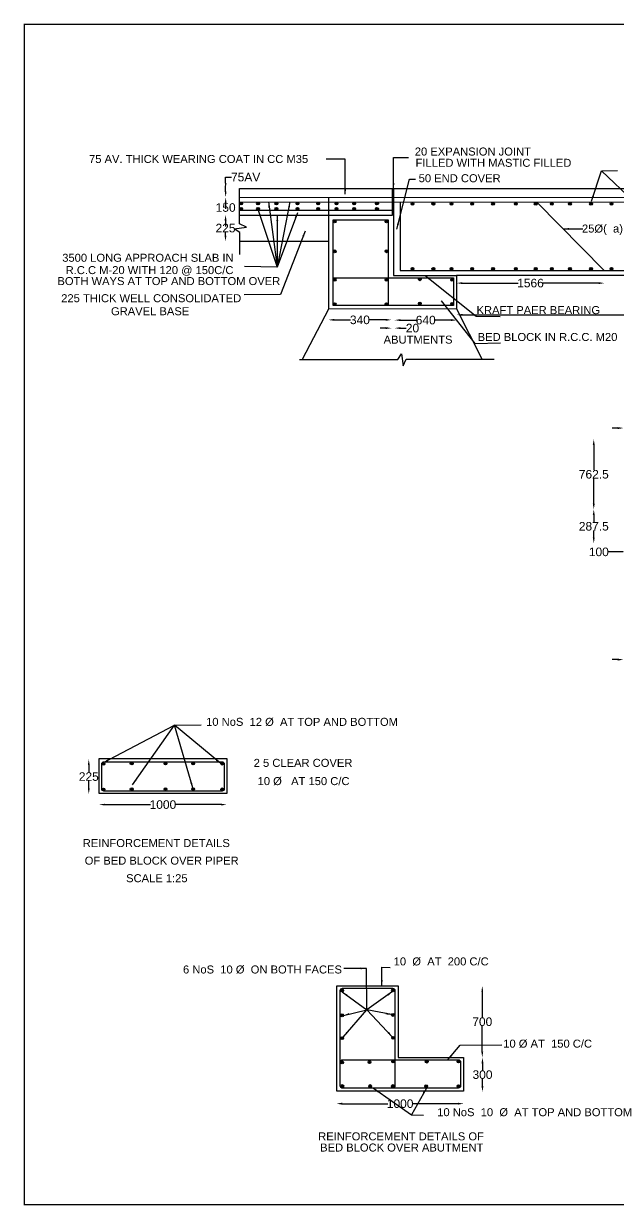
# Model space of a CAD drawing. Header units: inches. Extents: x 140225 to 157491, y -57577 to -47237.
# Drawn here: x 140225 to 145430, y -57577 to -47237 of the extents above; entities that cross this region are included whole.
import ezdxf

# ---------------------------------------------------------------- set-up
doc = ezdxf.new("R2010")
doc.units = ezdxf.units.IN
doc.header["$MEASUREMENT"] = 0
doc.styles.get("Standard").update_dxf_attribs({"font": 'arial.ttf'})
doc.dimstyles.new('ST100', dxfattribs={"dimtxt": 75, "dimasz": 50, "dimexe": 0, "dimexo": 300, "dimgap": 0.09, "dimtad": 0, "dimtih": 1, "dimtoh": 1, "dimdec": 0, "dimzin": 0, "dimdsep": 46, "dimtxsty": 'Standard', "dimcen": 0, "dimse1": 1, "dimse2": 1, "dimadec": 0, "dimazin": 0, "dimtfac": 1, "dimtdec": 0, "dimtofl": 0, "dimtmove": 0, "dimatfit": 3, "dimfxl": 2000, "dimtolj": 1, "dimtzin": 0, "dimarcsym": 0})

# ---------------------------------------------------------------- blocks, each defined once
blk = doc.blocks.new('*D16')
at = {"color": 0, "lineweight": -2, "transparency": 16777216}
for p, q in [((141993, -48706), (141993, -48656)), ((141993, -48962), (141993, -49012))]:
    blk.add_line(p, q, dxfattribs=at)
at = {"color": 0, "transparency": 16777216}
for points in [[(141985, -48706), (142001, -48706), (141993, -48756)], [(141985, -48962), (142001, -48962), (141993, -48912)]]:
    blk.add_solid(points, dxfattribs=at)
at = {"layer": 'Defpoints', "color": 0, "transparency": 16777216}
for p in [(142115, -48756), (141993, -48912), (142115, -48912)]:
    blk.add_point(p, dxfattribs=at)
at = {"color": 0, "transparency": 16777216, "insert": (141993, -48846), "char_height": 75, "attachment_point": 5}
blk.add_mtext('\\A1;150', dxfattribs=at)
blk = doc.blocks.new('*D17')
at = {"color": 0, "lineweight": -2, "transparency": 16777216}
for p, q in [((141993, -48630), (141993, -48580)), ((141993, -48580), (142043, -48580)), ((141993, -48806), (141993, -48856))]:
    blk.add_line(p, q, dxfattribs=at)
at = {"color": 0, "transparency": 16777216}
for points in [[(141985, -48630), (142001, -48630), (141993, -48680)], [(141985, -48806), (142001, -48806), (141993, -48756)]]:
    blk.add_solid(points, dxfattribs=at)
at = {"layer": 'Defpoints', "color": 0, "transparency": 16777216}
for p in [(141993, -48680), (142115, -48680), (142115, -48756)]:
    blk.add_point(p, dxfattribs=at)
at = {"color": 0, "transparency": 16777216, "insert": (142168, -48580), "char_height": 75, "attachment_point": 5}
blk.add_mtext('\\A1;75AV', dxfattribs=at)
blk = doc.blocks.new('*D18')
at = {"color": 0, "lineweight": -2, "transparency": 16777216}
for p, q in [((141992, -48962), (141992, -48988)), ((141992, -49091), (141992, -49065))]:
    blk.add_line(p, q, dxfattribs=at)
at = {"color": 0, "transparency": 16777216}
for points in [[(141983, -48962), (142000, -48962), (141992, -48912)], [(141983, -49091), (142000, -49091), (141992, -49141)]]:
    blk.add_solid(points, dxfattribs=at)
at = {"layer": 'Defpoints', "color": 0, "transparency": 16777216}
for p in [(141992, -48912), (142115, -48912), (142116, -49141)]:
    blk.add_point(p, dxfattribs=at)
at = {"color": 0, "transparency": 16777216, "insert": (141992, -49026), "char_height": 75, "attachment_point": 5}
blk.add_mtext('\\A1;225', dxfattribs=at)
blk = doc.blocks.new('*D7')
at = {"color": 0, "lineweight": -2, "transparency": 16777216}
for p, q in [((142943, -49829), (143085, -49829)), ((143393, -49829), (143251, -49829))]:
    blk.add_line(p, q, dxfattribs=at)
at = {"color": 0, "transparency": 16777216}
for points in [[(142943, -49820), (142943, -49837), (142893, -49829)], [(143393, -49820), (143393, -49837), (143443, -49829)]]:
    blk.add_solid(points, dxfattribs=at)
at = {"layer": 'Defpoints', "color": 0, "transparency": 16777216}
for p in [(142893, -49831), (143443, -49829), (143443, -49831)]:
    blk.add_point(p, dxfattribs=at)
at = {"color": 0, "transparency": 16777216, "insert": (143168, -49829), "char_height": 75, "attachment_point": 5}
blk.add_mtext('\\A1;340', dxfattribs=at)
blk = doc.blocks.new('*D8')
at = {"color": 0, "lineweight": -2, "transparency": 16777216}
for p, q in [((143394, -49901), (143344, -49901)), ((143523, -49901), (143573, -49901))]:
    blk.add_line(p, q, dxfattribs=at)
at = {"color": 0, "transparency": 16777216}
for points in [[(143394, -49892), (143394, -49909), (143444, -49901)], [(143523, -49892), (143523, -49909), (143473, -49901)]]:
    blk.add_solid(points, dxfattribs=at)
at = {"layer": 'Defpoints', "color": 0, "transparency": 16777216}
for p in [(143444, -49900), (143473, -49900), (143473, -49901)]:
    blk.add_point(p, dxfattribs=at)
at = {"color": 0, "transparency": 16777216, "insert": (143628, -49901), "char_height": 75, "attachment_point": 5}
blk.add_mtext('\\A1;20', dxfattribs=at)
blk = doc.blocks.new('*D9')
at = {"color": 0, "lineweight": -2, "transparency": 16777216}
for p, q in [((143522, -49831), (143661, -49831)), ((143966, -49831), (143827, -49831))]:
    blk.add_line(p, q, dxfattribs=at)
at = {"color": 0, "transparency": 16777216}
for points in [[(143522, -49822), (143522, -49839), (143472, -49831)], [(143966, -49822), (143966, -49839), (144016, -49831)]]:
    blk.add_solid(points, dxfattribs=at)
at = {"layer": 'Defpoints', "color": 0, "transparency": 16777216}
for p in [(143472, -49830), (144016, -49830), (144016, -49831)]:
    blk.add_point(p, dxfattribs=at)
at = {"color": 0, "transparency": 16777216, "insert": (143744, -49831), "char_height": 75, "attachment_point": 5}
blk.add_mtext('\\A1;640', dxfattribs=at)
blk = doc.blocks.new('*D10')
at = {"color": 0, "lineweight": -2, "transparency": 16777216}
for p, q in [((144066, -49785), (148987, -49785)), ((154099, -49785), (149211, -49785))]:
    blk.add_line(p, q, dxfattribs=at)
at = {"color": 0, "transparency": 16777216}
for points in [[(144066, -49776), (144066, -49793), (144016, -49785)], [(154099, -49776), (154099, -49793), (154149, -49785)]]:
    blk.add_solid(points, dxfattribs=at)
at = {"layer": 'Defpoints', "color": 0, "transparency": 16777216}
for p in [(144016, -49831), (154149, -49785), (154149, -49831)]:
    blk.add_point(p, dxfattribs=at)
at = {"color": 0, "transparency": 16777216, "insert": (149099, -49785), "char_height": 75, "attachment_point": 5}
blk.add_mtext('\\A1;9600', dxfattribs=at)
blk = doc.blocks.new('*D19')
at = {"color": 0, "lineweight": -2, "transparency": 16777216}
for p, q in [((144064, -49507), (144552, -49507)), ((145258, -49507), (144769, -49507))]:
    blk.add_line(p, q, dxfattribs=at)
at = {"color": 0, "transparency": 16777216}
for points in [[(144064, -49499), (144064, -49515), (144014, -49507)], [(145258, -49499), (145258, -49515), (145308, -49507)]]:
    blk.add_solid(points, dxfattribs=at)
at = {"layer": 'Defpoints', "color": 0, "transparency": 16777216}
for p in [(144014, -49511), (145308, -49507), (145308, -49511)]:
    blk.add_point(p, dxfattribs=at)
at = {"color": 0, "transparency": 16777216, "insert": (144661, -49507), "char_height": 75, "attachment_point": 5}
blk.add_mtext('\\A1;1566', dxfattribs=at)
blk = doc.blocks.new('*D22')
at = {"color": 0, "lineweight": -2, "transparency": 16777216}
for p, q in [((145215, -50923), (145215, -51142)), ((145215, -51437), (145215, -51218))]:
    blk.add_line(p, q, dxfattribs=at)
at = {"color": 0, "transparency": 16777216}
for points in [[(145206, -50923), (145223, -50923), (145215, -50873)], [(145206, -51437), (145223, -51437), (145215, -51487)]]:
    blk.add_solid(points, dxfattribs=at)
at = {"layer": 'Defpoints', "color": 0, "transparency": 16777216}
for p in [(145215, -50873), (145215, -51487), (145215, -51487)]:
    blk.add_point(p, dxfattribs=at)
at = {"color": 0, "transparency": 16777216, "insert": (145215, -51180), "char_height": 75, "attachment_point": 5}
blk.add_mtext('\\A1;762.5', dxfattribs=at)
blk = doc.blocks.new('*D23')
at = {"color": 0, "lineweight": -2, "transparency": 16777216}
for p, q in [((145215, -51537), (145215, -51596)), ((145215, -51733), (145215, -51673))]:
    blk.add_line(p, q, dxfattribs=at)
at = {"color": 0, "transparency": 16777216}
for points in [[(145206, -51537), (145223, -51537), (145215, -51487)], [(145206, -51733), (145223, -51733), (145215, -51783)]]:
    blk.add_solid(points, dxfattribs=at)
at = {"layer": 'Defpoints', "color": 0, "transparency": 16777216}
for p in [(145215, -51487), (145215, -51783), (145215, -51783)]:
    blk.add_point(p, dxfattribs=at)
at = {"color": 0, "transparency": 16777216, "insert": (145215, -51635), "char_height": 75, "attachment_point": 5}
blk.add_mtext('\\A1;287.5', dxfattribs=at)
blk = doc.blocks.new('*D28')
at = {"color": 0, "lineweight": -2, "transparency": 16777216}
for p, q in [((145425, -50775), (145375, -50775)), ((145730, -50775), (145780, -50775))]:
    blk.add_line(p, q, dxfattribs=at)
at = {"color": 0, "transparency": 16777216}
for points in [[(145425, -50767), (145425, -50784), (145475, -50775)], [(145730, -50767), (145730, -50784), (145680, -50775)]]:
    blk.add_solid(points, dxfattribs=at)
at = {"layer": 'Defpoints', "color": 0, "transparency": 16777216}
for p in [(145680, -50775), (145475, -50874), (145680, -50874)]:
    blk.add_point(p, dxfattribs=at)
at = {"color": 0, "transparency": 16777216, "insert": (145578, -50775), "char_height": 75, "attachment_point": 5}
blk.add_mtext('\\A1;200', dxfattribs=at)
blk = doc.blocks.new('*D33')
at = {"color": 0, "lineweight": -2, "transparency": 16777216}
for p, q in [((145473, -51859), (145338, -51859)), ((145539, -51859), (145523, -51859))]:
    blk.add_line(p, q, dxfattribs=at)
at = {"color": 0, "transparency": 16777216}
for points in [[(145523, -51850), (145523, -51867), (145473, -51859)], [(145539, -51850), (145539, -51867), (145589, -51859)]]:
    blk.add_solid(points, dxfattribs=at)
at = {"layer": 'Defpoints', "color": 0, "transparency": 16777216}
for p in [(145473, -51860), (145589, -51855), (145589, -51859)]:
    blk.add_point(p, dxfattribs=at)
at = {"color": 0, "transparency": 16777216, "insert": (145259, -51859), "char_height": 75, "attachment_point": 5}
blk.add_mtext('\\A1;100', dxfattribs=at)
blk = doc.blocks.new('*D25')
at = {"color": 0, "lineweight": -2, "transparency": 16777216}
for p, q in [((145425, -52801), (145375, -52801)), ((145729, -52801), (145779, -52801))]:
    blk.add_line(p, q, dxfattribs=at)
at = {"color": 0, "transparency": 16777216}
for points in [[(145425, -52793), (145425, -52810), (145475, -52801)], [(145729, -52793), (145729, -52810), (145679, -52801)]]:
    blk.add_solid(points, dxfattribs=at)
at = {"layer": 'Defpoints', "color": 0, "transparency": 16777216}
for p in [(145475, -52802), (145679, -52801), (145679, -52802)]:
    blk.add_point(p, dxfattribs=at)
at = {"color": 0, "transparency": 16777216, "insert": (145577, -52801), "char_height": 75, "attachment_point": 5}
blk.add_mtext('\\A1;200', dxfattribs=at)
blk = doc.blocks.new('*D37')
at = {"color": 0, "lineweight": -2, "transparency": 16777216}
for p, q in [((140935, -54070), (141335, -54070)), ((141952, -54070), (141552, -54070))]:
    blk.add_line(p, q, dxfattribs=at)
at = {"color": 0, "transparency": 16777216}
for points in [[(140935, -54062), (140935, -54078), (140885, -54070)], [(141952, -54062), (141952, -54078), (142002, -54070)]]:
    blk.add_solid(points, dxfattribs=at)
at = {"layer": 'Defpoints', "color": 0, "transparency": 16777216}
for p in [(140885, -54068), (142002, -54068), (142002, -54070)]:
    blk.add_point(p, dxfattribs=at)
at = {"color": 0, "transparency": 16777216, "insert": (141444, -54070), "char_height": 75, "attachment_point": 5}
blk.add_mtext('\\A1;1000', dxfattribs=at)
blk = doc.blocks.new('*D38')
at = {"color": 0, "lineweight": -2, "transparency": 16777216}
for p, q in [((140795, -53722), (140795, -53786)), ((140795, -53928), (140795, -53863))]:
    blk.add_line(p, q, dxfattribs=at)
at = {"color": 0, "transparency": 16777216}
for points in [[(140787, -53722), (140803, -53722), (140795, -53672)], [(140787, -53928), (140803, -53928), (140795, -53978)]]:
    blk.add_solid(points, dxfattribs=at)
at = {"layer": 'Defpoints', "color": 0, "transparency": 16777216}
for p in [(140795, -53672), (140795, -53672), (140795, -53978)]:
    blk.add_point(p, dxfattribs=at)
at = {"color": 0, "transparency": 16777216, "insert": (140795, -53825), "char_height": 75, "attachment_point": 5}
blk.add_mtext('\\A1;225', dxfattribs=at)
blk = doc.blocks.new('*D39')
at = {"color": 0, "lineweight": -2, "transparency": 16777216}
for p, q in [((144239, -55707), (144239, -55932)), ((144239, -56233), (144239, -56008))]:
    blk.add_line(p, q, dxfattribs=at)
at = {"color": 0, "transparency": 16777216}
for points in [[(144231, -55707), (144247, -55707), (144239, -55657)], [(144231, -56233), (144247, -56233), (144239, -56283)]]:
    blk.add_solid(points, dxfattribs=at)
at = {"layer": 'Defpoints', "color": 0, "transparency": 16777216}
for p in [(144241, -55657), (144239, -56283), (144241, -56283)]:
    blk.add_point(p, dxfattribs=at)
at = {"color": 0, "transparency": 16777216, "insert": (144239, -55970), "char_height": 75, "attachment_point": 5}
blk.add_mtext('\\A1;700', dxfattribs=at)
blk = doc.blocks.new('*D40')
at = {"color": 0, "lineweight": -2, "transparency": 16777216}
for p, q in [((144241, -56333), (144241, -56395)), ((144241, -56533), (144241, -56471))]:
    blk.add_line(p, q, dxfattribs=at)
at = {"color": 0, "transparency": 16777216}
for points in [[(144232, -56333), (144249, -56333), (144241, -56283)], [(144232, -56533), (144249, -56533), (144241, -56583)]]:
    blk.add_solid(points, dxfattribs=at)
at = {"layer": 'Defpoints', "color": 0, "transparency": 16777216}
for p in [(144239, -56283), (144239, -56583), (144241, -56583)]:
    blk.add_point(p, dxfattribs=at)
at = {"color": 0, "transparency": 16777216, "insert": (144241, -56433), "char_height": 75, "attachment_point": 5}
blk.add_mtext('\\A1;300', dxfattribs=at)
blk = doc.blocks.new('*D41')
at = {"color": 0, "lineweight": -2, "transparency": 16777216}
for p, q in [((143013, -56687), (143411, -56687)), ((144026, -56687), (143628, -56687))]:
    blk.add_line(p, q, dxfattribs=at)
at = {"color": 0, "transparency": 16777216}
for points in [[(143013, -56678), (143013, -56695), (142963, -56687)], [(144026, -56678), (144026, -56695), (144076, -56687)]]:
    blk.add_solid(points, dxfattribs=at)
at = {"layer": 'Defpoints', "color": 0, "transparency": 16777216}
for p in [(142963, -56683), (144076, -56683), (144076, -56687)]:
    blk.add_point(p, dxfattribs=at)
at = {"color": 0, "transparency": 16777216, "insert": (143520, -56687), "char_height": 75, "attachment_point": 5}
blk.add_mtext('\\A1;1000', dxfattribs=at)

msp = doc.modelspace()

# ---------------------------------------------------------------- hatches: boundary and pattern name
h = msp.add_hatch(color=256)
edge = h.paths.add_edge_path()
edge.add_arc((142128.1, -48810), 12.6, 0, 360)
h = msp.add_hatch(color=256)
edge = h.paths.add_edge_path()
edge.add_arc((142276.6, -48810), 12.6, 0, 360)
h = msp.add_hatch(color=256)
edge = h.paths.add_edge_path()
edge.add_arc((142437.3, -48810), 12.6, 0, 360)
h = msp.add_hatch(color=256)
edge = h.paths.add_edge_path()
edge.add_arc((142622.2, -48810), 12.6, 0, 360)
h = msp.add_hatch(color=256)
edge = h.paths.add_edge_path()
edge.add_arc((142803.2, -48810), 12.6, 0, 360)
h = msp.add_hatch(color=256)
edge = h.paths.add_edge_path()
edge.add_arc((142962.8, -48810), 12.6, 0, 360)
h = msp.add_hatch(color=256)
edge = h.paths.add_edge_path()
edge.add_arc((143117.7, -48810), 12.6, 0, 360)
h = msp.add_hatch(color=256)
edge = h.paths.add_edge_path()
edge.add_arc((143317.6, -48810), 12.6, 0, 360)
h = msp.add_hatch(color=256)
edge = h.paths.add_edge_path()
edge.add_arc((143627.8, -48812.1), 12.6, 0, 360)
h = msp.add_hatch(color=256)
edge = h.paths.add_edge_path()
edge.add_arc((143810.7, -48812.1), 12.6, 0, 360)
h = msp.add_hatch(color=256)
edge = h.paths.add_edge_path()
edge.add_arc((143969.3, -48812.1), 12.6, 0, 360)
h = msp.add_hatch(color=256)
edge = h.paths.add_edge_path()
edge.add_arc((144150.2, -48812.1), 12.6, 0, 360)
h = msp.add_hatch(color=256)
edge = h.paths.add_edge_path()
edge.add_arc((144333.1, -48812.1), 12.6, 0, 360)
h = msp.add_hatch(color=256)
edge = h.paths.add_edge_path()
edge.add_arc((144532.3, -48812.1), 12.6, 0, 360)
h = msp.add_hatch(color=256)
edge = h.paths.add_edge_path()
edge.add_arc((144707.1, -48812.1), 12.6, 0, 360)
h = msp.add_hatch(color=256)
edge = h.paths.add_edge_path()
edge.add_arc((144847.9, -48812.1), 12.6, 0, 360)
h = msp.add_hatch(color=256)
edge = h.paths.add_edge_path()
edge.add_arc((145006.4, -48812.1), 12.6, 0, 360)
h = msp.add_hatch(color=256)
edge = h.paths.add_edge_path()
edge.add_arc((145191.4, -48812.1), 12.6, 0, 360)
h = msp.add_hatch(color=256)
edge = h.paths.add_edge_path()
edge.add_arc((145370.3, -48812.1), 12.6, 0, 360)
h = msp.add_hatch(color=256)
edge = h.paths.add_edge_path()
edge.add_arc((142128.1, -48856.7), 12.6, 0, 360)
h = msp.add_hatch(color=256)
edge = h.paths.add_edge_path()
edge.add_arc((142276.6, -48856.7), 12.6, 0, 360)
h = msp.add_hatch(color=256)
edge = h.paths.add_edge_path()
edge.add_arc((142437.3, -48856.7), 12.6, 0, 360)
h = msp.add_hatch(color=256)
edge = h.paths.add_edge_path()
edge.add_arc((142622.2, -48856.7), 12.6, 0, 360)
h = msp.add_hatch(color=256)
edge = h.paths.add_edge_path()
edge.add_arc((142803.2, -48856.7), 12.6, 0, 360)
h = msp.add_hatch(color=256)
edge = h.paths.add_edge_path()
edge.add_arc((142962.8, -48856.7), 12.6, 0, 360)
h = msp.add_hatch(color=256)
edge = h.paths.add_edge_path()
edge.add_arc((143117.7, -48856.7), 12.6, 0, 360)
h = msp.add_hatch(color=256)
edge = h.paths.add_edge_path()
edge.add_arc((143317.6, -48856.7), 12.6, 0, 360)
h = msp.add_hatch(color=256)
edge = h.paths.add_edge_path()
edge.add_arc((142946.6, -48967.3), 12.6, 0, 360)
h = msp.add_hatch(color=256)
edge = h.paths.add_edge_path()
edge.add_arc((143401.4, -48967), 12.6, 0, 360)
h = msp.add_hatch(color=256)
edge = h.paths.add_edge_path()
edge.add_arc((142946.6, -49229), 12.6, 0, 360)
h = msp.add_hatch(color=256)
edge = h.paths.add_edge_path()
edge.add_arc((143401.4, -49228.7), 12.6, 0, 360)
h = msp.add_hatch(color=256)
edge = h.paths.add_edge_path()
edge.add_arc((143627.8, -49382.2), 12.6, 0, 360)
h = msp.add_hatch(color=256)
edge = h.paths.add_edge_path()
edge.add_arc((143810.7, -49382.2), 12.6, 0, 360)
h = msp.add_hatch(color=256)
edge = h.paths.add_edge_path()
edge.add_arc((143969.3, -49382.2), 12.6, 0, 360)
h = msp.add_hatch(color=256)
edge = h.paths.add_edge_path()
edge.add_arc((144150.2, -49382.2), 12.6, 0, 360)
h = msp.add_hatch(color=256)
edge = h.paths.add_edge_path()
edge.add_arc((144333.1, -49382.2), 12.6, 0, 360)
h = msp.add_hatch(color=256)
edge = h.paths.add_edge_path()
edge.add_arc((144532.3, -49382.2), 12.6, 0, 360)
h = msp.add_hatch(color=256)
edge = h.paths.add_edge_path()
edge.add_arc((144707.1, -49382.2), 12.6, 0, 360)
h = msp.add_hatch(color=256)
edge = h.paths.add_edge_path()
edge.add_arc((144847.9, -49382.2), 12.6, 0, 360)
h = msp.add_hatch(color=256)
edge = h.paths.add_edge_path()
edge.add_arc((145006.4, -49382.2), 12.6, 0, 360)
h = msp.add_hatch(color=256)
edge = h.paths.add_edge_path()
edge.add_arc((145191.4, -49382.2), 12.6, 0, 360)
h = msp.add_hatch(color=256)
edge = h.paths.add_edge_path()
edge.add_arc((145370.3, -49382.2), 12.6, 0, 360)
h = msp.add_hatch(color=256)
edge = h.paths.add_edge_path()
edge.add_arc((142946.6, -49477.3), 12.6, 0, 360)
h = msp.add_hatch(color=256)
edge = h.paths.add_edge_path()
edge.add_arc((143401.4, -49477.1), 12.6, 0, 360)
h = msp.add_hatch(color=256)
edge = h.paths.add_edge_path()
edge.add_arc((143692.4, -49473.6), 12.6, 0, 360)
h = msp.add_hatch(color=256)
edge = h.paths.add_edge_path()
edge.add_arc((143975.4, -49477.1), 12.6, 0, 360)
h = msp.add_hatch(color=256)
edge = h.paths.add_edge_path()
edge.add_arc((142946.6, -49691.6), 12.6, 0, 360)
h = msp.add_hatch(color=256)
edge = h.paths.add_edge_path()
edge.add_arc((143401.4, -49691.3), 12.6, 0, 360)
h = msp.add_hatch(color=256)
edge = h.paths.add_edge_path()
edge.add_arc((143692.4, -49685.3), 12.6, 0, 360)
h = msp.add_hatch(color=256)
edge = h.paths.add_edge_path()
edge.add_arc((143975.4, -49688.7), 12.6, 0, 360)
h = msp.add_hatch(color=256)
edge = h.paths.add_edge_path()
edge.add_arc((140923.1, -53712.2), 12.6, 0, 360)
h = msp.add_hatch(color=256)
edge = h.paths.add_edge_path()
edge.add_arc((141170.5, -53709.8), 12.6, 0, 360)
h = msp.add_hatch(color=256)
edge = h.paths.add_edge_path()
edge.add_arc((141466.9, -53710.6), 12.6, 0, 360)
h = msp.add_hatch(color=256)
edge = h.paths.add_edge_path()
edge.add_arc((141708.6, -53710.6), 12.6, 0, 360)
h = msp.add_hatch(color=256)
edge = h.paths.add_edge_path()
edge.add_arc((141963.7, -53711.3), 12.6, 0, 360)
h = msp.add_hatch(color=256)
edge = h.paths.add_edge_path()
edge.add_arc((140923.1, -53937.7), 12.6, 0, 360)
h = msp.add_hatch(color=256)
edge = h.paths.add_edge_path()
edge.add_arc((141170.5, -53935.3), 12.6, 0, 360)
h = msp.add_hatch(color=256)
edge = h.paths.add_edge_path()
edge.add_arc((141466.9, -53936.1), 12.6, 0, 360)
h = msp.add_hatch(color=256)
edge = h.paths.add_edge_path()
edge.add_arc((141708.6, -53936.1), 12.6, 0, 360)
h = msp.add_hatch(color=256)
edge = h.paths.add_edge_path()
edge.add_arc((141963.7, -53936.9), 12.6, 0, 360)
h = msp.add_hatch(color=256)
edge = h.paths.add_edge_path()
edge.add_arc((143012.4, -55696.5), 12.6, 0, 360)
h = msp.add_hatch(color=256)
edge = h.paths.add_edge_path()
edge.add_arc((143458.2, -55695.2), 12.6, 0, 360)
h = msp.add_hatch(color=256)
edge = h.paths.add_edge_path()
edge.add_arc((143013.1, -55913.9), 12.6, 0, 360)
h = msp.add_hatch(color=256)
edge = h.paths.add_edge_path()
edge.add_arc((143456.4, -55910.4), 12.6, 0, 360)
h = msp.add_hatch(color=256)
edge = h.paths.add_edge_path()
edge.add_arc((143013.1, -56113.1), 12.6, 0, 360)
h = msp.add_hatch(color=256)
edge = h.paths.add_edge_path()
edge.add_arc((143459.5, -56110.2), 12.6, 0, 360)
h = msp.add_hatch(color=256)
edge = h.paths.add_edge_path()
edge.add_arc((143012.4, -56325.3), 12.6, 0, 360)
h = msp.add_hatch(color=256)
edge = h.paths.add_edge_path()
edge.add_arc((143251.9, -56322.8), 12.6, 0, 360)
h = msp.add_hatch(color=256)
edge = h.paths.add_edge_path()
edge.add_arc((143460.1, -56317.9), 12.6, 0, 360)
h = msp.add_hatch(color=256)
edge = h.paths.add_edge_path()
edge.add_arc((143752.6, -56318.8), 12.6, 0, 360)
h = msp.add_hatch(color=256)
edge = h.paths.add_edge_path()
edge.add_arc((144032.2, -56318.2), 12.6, 0, 360)
h = msp.add_hatch(color=256)
edge = h.paths.add_edge_path()
edge.add_arc((143013.6, -56532.7), 12.6, 0, 360)
h = msp.add_hatch(color=256)
edge = h.paths.add_edge_path()
edge.add_arc((143258, -56532.5), 12.6, 0, 360)
h = msp.add_hatch(color=256)
edge = h.paths.add_edge_path()
edge.add_arc((143456.9, -56532.5), 12.6, 0, 360)
h = msp.add_hatch(color=256)
edge = h.paths.add_edge_path()
edge.add_arc((143748.3, -56534.9), 12.6, 0, 360)
h = msp.add_hatch(color=256)
edge = h.paths.add_edge_path()
edge.add_arc((144032.2, -56533.1), 12.6, 0, 360)

# ---------------------------------------------------------------- linework, layer by layer
at = {"const_width": 12}
msp.add_lwpolyline([(140230.8, -47242.7), (157422.9, -47242.7), (157422.9, -57570.5), (140230.8, -57570.5)], close=True, dxfattribs=at)
for points in [[(142116.3, -49256.3), (142116.3, -49064.5), (142066.3, -49031.5), (142175.5, -49018.8), (142115.3, -48988.2), (142115.3, -48679.9)], [(142115.3, -48679.9), (151896.8, -48679.9)], [(142115.3, -48869.4), (143453.1, -48869.4), (143453.1, -48679.9)], [(143462.9, -48679.9), (143462.9, -49439), (144013.9, -49439), (144013.9, -49731), (142894.2, -49734.2)], [(142115.3, -48755.5), (151896.8, -48760)], [(142115.3, -48797.1), (151896.8, -48801.9)], [(142894.2, -48756), (142894.2, -49734.2), (142662.6, -50174.1)], [(143519.2, -48798), (143519.2, -49395.6), (151896.8, -49395.6)], [(144715.7, -48798.8), (145304.5, -49395.6)], [(142115.3, -48912.2), (143453.1, -48912.2), (143453.1, -48869.4)], [(142116.3, -49140.8), (142894.2, -49140.8)], [(151896.8, -49440.9), (144013.9, -49439)], [(144013.9, -49731), (144235, -50171)], [(142640.4, -50174.1), (143499, -50174.1), (143531.4, -50126), (143546.3, -50231.5), (143572.1, -50172.2), (144343.5, -50172.2)], [(142965.1, -56575.8), (142965.1, -55655.1), (143501.9, -55655.1), (143501.9, -56282.9), (144073.6, -56282.9), (144073.6, -56577.8), (142965.1, -56577.8), (142965.1, -56575.8)]]:
    msp.add_lwpolyline(points)
for points in [[(142934.3, -48953.9), (143414.4, -48953.9), (143414.4, -49704), (142934.3, -49704)], [(142934.3, -49462.1), (143987.5, -49462.1), (143987.5, -49702.6), (142934.3, -49702.6)], [(140884.7, -53667.5), (142004.6, -53667.5), (142004.6, -53974.1), (140884.7, -53974.1)]]:
    msp.add_lwpolyline(points, close=True)
for points in [[(141961.1, -53951.5), (140928.2, -53951.5, -0.4142136), (140908.1, -53931.4), (140908.1, -53714.6, -0.4142136), (140928.2, -53694.5), (141961.1, -53694.5, -0.4142136), (141981.2, -53714.6), (141981.2, -53931.4, -0.4142136)], [(143016.1, -55676.7), (143454.7, -55676.7, -0.4142136), (143474.8, -55696.8), (143474.8, -56531.7, -0.4142136), (143454.7, -56551.8), (143016.1, -56551.8, -0.4142136), (142996, -56531.7), (142996, -55696.8, -0.4142136)], [(143016.1, -56302.1), (144029.2, -56302.1, -0.4142136), (144049.3, -56322.2), (144049.3, -56530.9, -0.4142136), (144029.2, -56551), (143016.1, -56551, -0.4142136), (142996, -56530.9), (142996, -56322.2, -0.4142136)]]:
    msp.add_lwpolyline(points, format="xyb", close=True)
for centre in [(142128.1, -48810), (142276.6, -48810), (142437.3, -48810), (142622.2, -48810), (142803.2, -48810), (142962.8, -48810), (143117.7, -48810), (143317.6, -48810), (143627.8, -48812.1), (143810.7, -48812.1), (143969.3, -48812.1), (144150.2, -48812.1), (144333.1, -48812.1), (144532.3, -48812.1), (144707.1, -48812.1), (144847.9, -48812.1), (145006.4, -48812.1), (145191.4, -48812.1), (145370.3, -48812.1), (142128.1, -48856.7), (142276.6, -48856.7), (142437.3, -48856.7), (142622.2, -48856.7), (142803.2, -48856.7), (142962.8, -48856.7), (143117.7, -48856.7), (143317.6, -48856.7), (142946.6, -48967.3), (143401.4, -48967), (142946.6, -49229), (143401.4, -49228.7), (143627.8, -49382.2), (143810.7, -49382.2), (143969.3, -49382.2), (144150.2, -49382.2), (144333.1, -49382.2), (144532.3, -49382.2), (144707.1, -49382.2), (144847.9, -49382.2), (145006.4, -49382.2), (145191.4, -49382.2), (145370.3, -49382.2), (142946.6, -49477.3), (143401.4, -49477.1), (143692.4, -49473.6), (143975.4, -49477.1), (142946.6, -49691.6), (143401.4, -49691.3), (143692.4, -49685.3), (143975.4, -49688.7), (140923.1, -53712.2), (141170.5, -53709.8), (141466.9, -53710.6), (141708.6, -53710.6), (141963.7, -53711.3), (140923.1, -53937.7), (141170.5, -53935.3), (141466.9, -53936.1), (141708.6, -53936.1), (141963.7, -53936.9), (143012.4, -55696.5), (143458.2, -55695.2), (143013.1, -55913.9), (143456.4, -55910.4), (143013.1, -56113.1), (143459.5, -56110.2), (143012.4, -56325.3), (143251.9, -56322.8), (143460.1, -56317.9), (143752.6, -56318.8), (144032.2, -56318.2), (143013.6, -56532.7), (143258, -56532.5), (143456.9, -56532.5), (143748.3, -56534.9), (144032.2, -56533.1)]:
    msp.add_circle(centre, 12.6)

# ---------------------------------------------------------------- texts
for s, p in [('  75 AV. THICK WEARING COAT IN CC M35', (140742.9, -48455.9)), (' 20 EXPANSION JOINT', (143621.4, -48390.8)), (' FILLED WITH MASTIC FILLED', (143628, -48489.4)), ('  50 END COVER', (143628, -48624.3)), ('25Ø(  a) @  280 C/C', (145111.7, -49064.5)), (' 3500 LONG APPROACH SLAB IN ', (140535.6, -49320.2)), (' R.C.C M-20 WITH 120 @ 150C/C', (140565.6, -49428.2)), (' BOTH WAYS AT TOP AND BOTTOM OVER', (140493.5, -49524.2)), ('  225 THICK WELL CONSOLIDATED', (140499.5, -49674.2)), ('   GRAVEL BASE', (140908, -49788.2)), ('     KRAFT PAER BEARING', (144053.1, -49778.1)), (' ABUTMENTS', (143348.5, -50036.6)), (' BED BLOCK IN R.C.C. M20', (144171.9, -50013.3)), (' 10 NoS  12 Ø  AT TOP AND BOTTOM', (141794.9, -53380.9)), (' 2 5 CLEAR COVER ', (142211.2, -53739.8)), (' 10 Ø   AT 150 C/C', (142245.4, -53899.3)), ('  REINFORCEMENT DETAILS', (140687.9, -54441.4)), ('  OF BED BLOCK OVER PIPER', (140705, -54595.2)), ('    SCALE 1:25', (141013, -54749)), (' 10  Ø  AT  200 C/C', (143436.5, -55477)), (' 6 NoS  10 Ø  ON BOTH FACES', (141592.7, -55547.6)), ('   10 Ø AT  150 C/C', (144341, -56196.4)), (' 10 NoS  10  Ø  AT TOP AND BOTTOM', (143817.5, -56796.3)), ('  REINFORCEMENT DETAILS OF', (142748.4, -57007.7)), ('  BED BLOCK OVER ABUTMENT', (142765.6, -57105.5))]:
    msp.add_text(s, height=70).set_placement(p)

# ---------------------------------------------------------------- dimensions: what is measured, and where the dimension line sits
for base, p1, p2, text, picture, middle in [((141993, -48679.9), (142115.3, -48755.5), (142115.3, -48679.9), '75AV', '*D17', (142168.3, -48579.9)), ((141991.6, -48912.2), (142116.3, -49140.8), (142115.3, -48912.2), '225', '*D18', (141991.6, -49026.5)), ((145214.7, -51487), (145214.7, -50872.9), (145214.7, -51487), '762.5', '*D22', (145214.7, -51180)), ((145214.7, -51782.6), (145214.7, -51487), (145214.7, -51782.6), '287.5', '*D23', (145214.7, -51634.8)), ((140794.9, -53671.5), (140794.9, -53977.8), (140794.9, -53671.5), '225', '*D38', (140794.9, -53824.7)), ((144239.1, -56283.1), (144240.7, -55656.7), (144240.7, -56283.1), '700', '*D39', (144239.1, -55969.9)), ((144240.7, -56582.8), (144239.1, -56283.1), (144239.1, -56582.8), '300', '*D40', (144240.7, -56432.9))]:
    dim = msp.add_linear_dim(base=base, p1=p1, p2=p2, angle=90, text=text, dimstyle='ST100')
    dim.commit()
    dim.dimension.update_dxf_attribs({"geometry": picture, "text_midpoint": middle})
dim = msp.add_linear_dim(base=(141993, -48912.2), p1=(142115.3, -48755.5), p2=(142115.3, -48912.2), angle=90, text='150', dimstyle='ST100')
dim.commit()
dim.dimension.update_dxf_attribs({"geometry": '*D16', "text_midpoint": (141993, -48845.9), "dimtype": 160})
for base, p1, p2, text, picture, middle in [((145307.9, -49506.9), (144013.9, -49511.3), (145307.9, -49511.3), '1566', '*D19', (144660.9, -49506.9)), ((143442.9, -49828.7), (142893, -49830.6), (143442.9, -49830.6), '340', '*D7', (143167.9, -49828.7)), ((144016.4, -49830.6), (143472.5, -49829.8), (144016.4, -49829.8), '640', '*D9', (143744.4, -49830.6)), ((143473.4, -49900.8), (143444.1, -49899.8), (143473.4, -49899.8), '20', '*D8', (143627.8, -49900.8)), ((145680.5, -50775.3), (145475.2, -50873.9), (145680.5, -50873.9), '200', '*D28', (145577.8, -50775.3)), ((145679.4, -52801.3), (145475.1, -52802), (145679.4, -52802), '200', '*D25', (145577.3, -52801.3)), ((142002.5, -54069.9), (140884.9, -54068.4), (142002.5, -54068.4), '1000', '*D37', (141443.7, -54069.9)), ((144076, -56686.7), (142963.4, -56683.2), (144076, -56683.2), '1000', '*D41', (143519.7, -56686.7))]:
    dim = msp.add_linear_dim(base=base, p1=p1, p2=p2, text=text, dimstyle='ST100')
    dim.commit()
    dim.dimension.update_dxf_attribs({"geometry": picture, "text_midpoint": middle})
for base, p1, p2, text, picture, middle in [((154149, -49784.5), (144016.4, -49830.6), (154149, -49830.6), '9600', '*D10', (149098.8, -49784.5)), ((145589.1, -51858.6), (145473, -51859.6), (145589.1, -51854.8), '100', '*D33', (145258.5, -51858.6))]:
    dim = msp.add_linear_dim(base=base, p1=p1, p2=p2, text=text, dimstyle='ST100')
    dim.commit()
    dim.dimension.update_dxf_attribs({"geometry": picture, "text_midpoint": middle, "dimtype": 160})

# ---------------------------------------------------------------- leaders
for points in [[(143040, -48729.6), (143039.6, -48422.6), (142872.1, -48422.6)], [(143462.9, -48679.9), (143462.9, -48407.5), (143593.5, -48408.9)], [(145193.9, -48790), (145282.2, -48525.4), (145423.7, -48523)], [(145565.2, -48793.6), (145282.2, -48525.4)], [(143489.9, -49035), (143602.1, -48598.1), (143656, -48598.1)], [(142367.3, -48797.2), (142445, -49366.1)], [(142556, -48797.3), (142445, -49366.1)], [(142279, -48869), (142445, -49366.1), (142158, -49361.4)], [(142621, -48890.8), (142445, -49366.1)], [(142445, -48912.2), (142445, -49366.1)], [(142690.1, -49051.1), (142472.7, -49606.8), (142156, -49610.7)], [(144946.9, -49033.1), (145118.7, -49032.3)], [(143738.4, -49439), (144185.2, -49797.5), (144395.4, -49799.7)], [(143878.5, -49661.3), (144175.3, -50035.7), (144399.6, -50029)], [(140918.3, -53705), (141544.6, -53374.6), (141779.9, -53372.7)], [(141177, -53897.3), (141544.6, -53374.6)], [(141705.1, -53924.1), (141544.6, -53374.6)], [(141951.1, -53711.3), (141544.6, -53374.6)], [(143225.1, -55502.9), (143025.9, -55503.9)], [(143450.9, -56101.1), (143229.9, -55864.7), (143225.1, -55502.9)], [(143360.2, -55655.1), (143359.1, -55492.2), (143433.6, -55495.4)], [(143012.4, -55709.1), (143229.9, -55864.7)], [(143452.8, -55706.6), (143229.9, -55864.7)], [(143021.3, -56103.7), (143229.9, -55864.7)], [(143025.6, -55913.9), (143229.9, -55864.7)], [(143444, -55907.9), (143229.9, -55864.7)], [(143933.4, -56304.7), (144046.6, -56175.1), (144411.5, -56172.1)], [(143286.4, -56552.5), (143619.7, -56784.5), (143723.8, -56786)], [(143749.4, -56551), (143619.7, -56784.5)]]:
    msp.add_leader(points, dimstyle='ST100', override={"dimgap": 0.09, "dimtad": 0})

doc.saveas('drawing.dxf')
